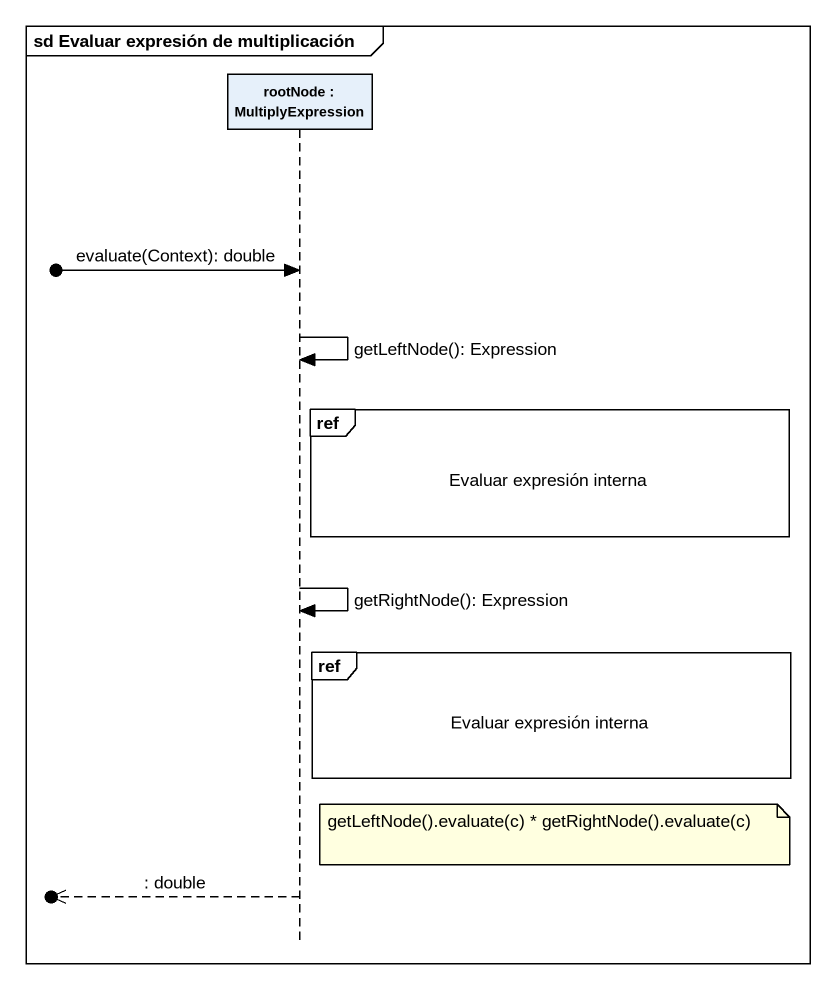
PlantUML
@startuml
mainframe sd Evaluar expresión de multiplicación
hide footbox
participant "rootNode : MultiplyExpression" as rootNode

[o-> rootNode : evaluate(Context): double
rootNode -> rootNode : getLeftNode(): Expression
ref over rootNode : Evaluar expresión interna
rootNode -> rootNode : getRightNode(): Expression
ref over rootNode : Evaluar expresión interna
note right of rootNode : getLeftNode().evaluate(c) * getRightNode().evaluate(c)
[o<<-- rootNode : : double
@enduml
